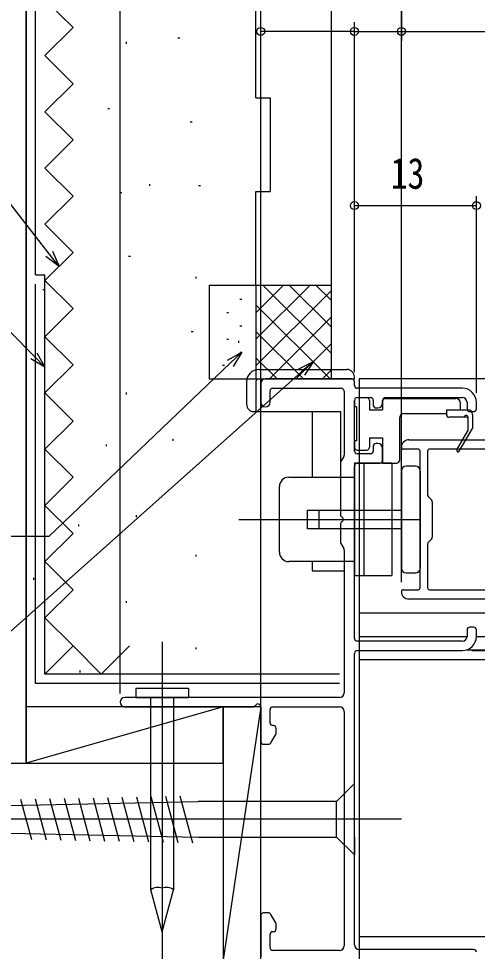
# Model space of a CAD drawing. Units: millimetres, scale not verified. Extents: x -495 to 495, y -800 to 801.
# Drawn here: x -38.8 to 10.1, y 158 to 257.6 of the extents above; entities that cross this region are included whole.
import ezdxf
from ezdxf.enums import TextEntityAlignment as Align

# ---------------------------------------------------------------- set-up
doc = ezdxf.new("R2010")
doc.units = ezdxf.units.MM
doc.header["$LTSCALE"] = 4
for name, color, linetype in [('0-2_YKK_11', 7, 'Continuous'), ('0-4_YKK_12', 2, 'Continuous'), ('0-5_YKK_13', 4, 'Continuous'), ('0-7_YKK_D', 6, 'Continuous'), ('0-9_YSS_K', 3, 'Continuous')]:
    doc.layers.add(name, color=color, linetype=linetype)
doc.styles.add('ＭＳ ゴシック', font='')
doc.styles.get('ＭＳ ゴシック').set_extended_font_data('MS Gothic')

msp = doc.modelspace()

# ---------------------------------------------------------------- linework, layer by layer
at = {"layer": '0-2_YKK_11'}
for p, q in [((-3.3, 219.12), (-12.5, 219.12)), ((-13, 218.62), (-13, 216.62)), ((-11.7, 218.12), (-4.4, 218.12)), ((-3, 218.42), (-3, 218.82)), ((8.5, 218.12), (-2.7, 218.12)), ((-12, 216.62), (-12, 217.82)), ((-4.1, 217.82), (-4.1, 210.993)), ((-2.7, 217.12), (-1.3, 217.12)), ((0.3, 217.12), (8.5, 217.12)), ((-3, 211.42), (-3, 216.82)), ((-1, 216.82), (-1, 216.32)), ((-0.7, 216.02), (-0.5, 216.02)), ((0, 216.52), (0, 216.82)), ((9, 216.62), (9, 215.92)), ((10, 215.92), (10, 216.62)), ((9.3, 215.62), (9.7, 215.62)), ((-0.5, 212.22), (-0.7, 212.22)), ((2.8, 212.615), (47.7, 212.615)), ((-1.3, 211.12), (-2.7, 211.12)), ((-1, 211.92), (-1, 211.42)), ((0, 210.42), (0, 211.72)), ((3.8, 211.615), (2.2, 211.615)), ((4, 196.815), (4, 211.415)), ((4.8, 211.415), (4.8, 206.739)), ((46, 211.615), (5, 211.615)), ((-4.5, 210.139), (-4.5, 204.578)), ((-4.14, 210.843), (-4.459, 210.289)), ((-2.7, 210.12), (-0.3, 210.12)), ((-3, 191.42), (-3, 209.82)), ((4.888, 206.527), (5.213, 206.202)), ((5.3, 205.99), (5.3, 202.239)), ((-4.5, 203.662), (-4.5, 201.7)), ((-4.459, 201.55), (-4.14, 200.997)), ((4.8, 201.49), (4.8, 196.815)), ((5.213, 202.027), (4.888, 201.702)), ((-4.1, 200.847), (-4.1, 185.62)), ((2.2, 196.615), (3.8, 196.615)), ((5, 196.615), (46, 196.615)), ((47.7, 195.615), (2.8, 195.615)), ((9, 192.32), (9, 191.62)), ((9.7, 192.62), (9.3, 192.62)), ((10, 191.62), (10, 192.32)), ((8.5, 191.12), (-2.7, 191.12)), ((-3, 158.72), (-3, 189.82)), ((-2.7, 190.12), (8.5, 190.12)), ((-4.6, 185.12), (-27.5, 185.12)), ((-27.5, 184.12), (-13.819, 184.12)), ((-13, 184.12), (-13, 180.42)), ((-12, 182.42), (-12, 183.82)), ((-11.7, 184.12), (-4.6, 184.12)), ((-4.1, 183.62), (-4.1, 158.62)), ((-11.913, 180.27), (-11.39, 181.176)), ((-11.65, 182.12), (-11.7, 182.12)), ((-11.35, 181.326), (-11.35, 181.82)), ((-12.7, 180.12), (-12.173, 180.12)), ((-13, 161.82), (-13, 157.42)), ((-12.172, 162.12), (-12.7, 162.12)), ((-11.39, 161.064), (-11.913, 161.97)), ((-11.35, 160.42), (-11.35, 160.914)), ((-12, 158.42), (-12, 159.82)), ((-11.7, 160.12), (-11.65, 160.12)), ((-4.6, 158.12), (-11.7, 158.12)), ((9.7, 158.22), (-2.5, 158.22))]:
    msp.add_line(p, q, dxfattribs=at)
for centre, radius, start, end in [((-12.5, 218.62), 0.5, 90, 180), ((-3.3, 218.82), 0.3, 0, 90), ((-11.7, 217.82), 0.3, 90, 180), ((-4.4, 217.82), 0.3, 0, 90), ((-2.7, 218.42), 0.3, 180, 270), ((8.5, 216.62), 1.5, 359.99981, 89.99981), ((-2.7, 216.82), 0.3, 90, 180), ((-1.3, 216.82), 0.3, 0, 90), ((0.3, 216.82), 0.3, 90.00117, 180.00117), ((8.5, 216.62), 0.5, 0, 90), ((-12.5, 216.62), 0.5, 180, 0), ((-0.7, 216.32), 0.3, 180, 270), ((-0.5, 216.52), 0.5, 270, 0), ((9.3, 215.92), 0.3, 180, 270), ((9.7, 215.92), 0.3, 270, 0), ((-0.7, 211.92), 0.3, 90, 180), ((-0.5, 211.72), 0.5, 360, 90), ((2.8, 211.815), 0.8, 90, 180), ((-2.7, 211.42), 0.3, 180.00029, 270.00029), ((-1.3, 211.42), 0.3, 270, 0), ((2.2, 211.815), 0.2, 180, 270), ((3.8, 211.415), 0.2, 0, 90), ((5, 211.415), 0.2, 90, 180), ((-4.2, 210.139), 0.3, 150, 180), ((-4.4, 210.993), 0.3, 330, 360), ((-2.7, 209.82), 0.3, 90, 180), ((-0.3, 210.42), 0.3, 270, 360), ((5.1, 206.739), 0.3, 180, 225), ((5, 205.99), 0.3, 0, 45), ((-4.3, 204.578), 0.2, 180, 246.42182), ((-4.5, 204.12), 0.3, 293.57818, 66.42182), ((-4.3, 203.662), 0.2, 113.57818, 180), ((5, 202.239), 0.3, 315, 0), ((-4.2, 201.7), 0.3, 180, 210), ((5.1, 201.49), 0.3, 135, 180), ((-4.4, 200.847), 0.3, 0, 30), ((2.2, 196.415), 0.2, 90, 180), ((2.8, 196.415), 0.8, 180, 270), ((3.8, 196.815), 0.2, 270, 0), ((5, 196.815), 0.2, 180, 270), ((9.3, 192.32), 0.3, 90, 180), ((9.7, 192.32), 0.3, 0, 90), ((-2.7, 191.42), 0.3, 180.00029, 270.00029), ((8.5, 191.62), 1.5, 270, 0), ((8.5, 191.62), 0.5, 270, 0), ((-2.7, 189.82), 0.3, 90, 180), ((-4.6, 185.62), 0.5, 270, 0), ((-27.5, 184.62), 0.5, 90, 270), ((-13.819, 184.42), 0.3, 270, 330), ((-13.3, 184.12), 0.3, 0, 150), ((-11.7, 183.82), 0.3, 90, 180), ((-4.6, 183.62), 0.5, 0, 90), ((-11.7, 182.42), 0.3, 180.00291, 270.00291), ((-11.65, 181.82), 0.3, 360, 90), ((-11.65, 181.326), 0.3, 330.07457, 0.05533), ((-12.7, 180.42), 0.3, 180, 270), ((-12.172, 180.42), 0.3, 269.97425, 329.9931), ((-12.7, 161.82), 0.3, 90, 180), ((-12.172, 161.82), 0.3, 29.99584, 90), ((-11.65, 160.42), 0.3, 270, 0), ((-11.65, 160.914), 0.3, 359.94447, 29.92562), ((-11.7, 159.82), 0.3, 90, 180), ((-11.7, 158.42), 0.3, 180, 270), ((-4.6, 158.62), 0.5, 270, 360), ((-2.5, 158.72), 0.5, 180, 270), ((9.7, 157.92), 0.3, 0, 90)]:
    msp.add_arc(centre, radius, start, end, dxfattribs=at)
at = {"layer": '0-4_YKK_12'}
for p, q in [((25.575, 219.12), (-2.5, 219.12)), ((-2.5, 219.12), (-2.5, 157.12)), ((23, 194.12), (-2.5, 194.12)), ((-2.5, 191.62), (9, 191.62)), ((10, 191.62), (24.14, 191.62)), ((8.964, 190.193), (24.956, 190.193)), ((25.569, 189.12), (-2.5, 189.12)), ((-2.5, 159.619), (72.663, 159.619))]:
    msp.add_line(p, q, dxfattribs=at)
at = {"layer": '0-5_YKK_13'}
for p, q in [((-13.2, 220.12), (-3.8, 220.12)), ((-13.2, 219.12), (-3, 219.12)), ((-3, 219.12), (-3, 219.32)), ((-14.5, 218.82), (-14.5, 216.42)), ((-13.5, 218.82), (-13.5, 215.62)), ((-2.7, 217.12), (-1.7, 217.12)), ((0.3, 217.02), (7.8, 217.02)), ((-3, 216.82), (-3, 216.12)), ((-2.8, 216.12), (-3, 216.12)), ((-2.8, 216.12), (-2.8, 212.52)), ((-1.4, 216.82), (-1.4, 215.82)), ((0, 216.72), (0, 215.82)), ((8.3, 215.82), (8.3, 216.52)), ((-13.7, 215.62), (-4.5, 215.62)), ((-7.5, 215.62), (-7.5, 208.623)), ((-4.5, 215.62), (-4.5, 209.32)), ((-1.4, 215.82), (0, 215.82)), ((2.3, 215.421), (6.8, 215.421)), ((6.8, 215.82), (9.1, 215.82)), ((6.8, 215.82), (6.8, 215.32)), ((9.1, 215.02), (7.1, 215.02)), ((9.1, 215.02), (9.1, 213.554)), ((9.6, 215.32), (9.6, 213.82)), ((1.8, 214.921), (1.8, 210.42)), ((7.921, 211.546), (9.1, 213.56)), ((8.18, 211.394), (9.6, 213.82)), ((-3, 212.52), (-3, 211.82)), ((-2.8, 212.52), (-3, 212.52)), ((-1.4, 212.82), (0, 212.82)), ((-1.4, 212.82), (-1.4, 211.82)), ((0, 212.82), (0, 210.12)), ((-2.7, 211.52), (-1.7, 211.52)), ((-3, 210.123), (-3, 198.123)), ((1, 210.123), (-3, 210.123)), ((-2, 210.123), (-2, 198.123)), ((0, 210.12), (1.5, 210.12)), ((1, 210.123), (1, 198.123)), ((-3, 198.62), (-3, 209.82)), ((2, 209.313), (2, 198.913)), ((3.5, 209.813), (2.5, 209.813)), ((4, 209.313), (4, 198.913)), ((-10, 208.623), (-7.536, 208.623)), ((-7.536, 208.623), (-3, 208.623)), ((-11, 200.623), (-11, 207.623)), ((-6.749, 203.113), (-6.749, 205.113)), ((1, 205.113), (2, 205.113)), ((-15.339, 204.123), (3.945, 204.123)), ((1, 203.113), (-8, 203.113)), ((2, 203.113), (1, 203.113)), ((-7.536, 199.623), (-10, 199.623)), ((-3, 199.623), (-7.536, 199.623)), ((-7.5, 199.623), (-7.5, 198.62)), ((-7.5, 198.62), (-4.1, 198.62)), ((-3, 198.123), (1, 198.123)), ((2.5, 198.413), (3.5, 198.413)), ((-23.5, 191.06), (-23.5, 155.12)), ((-20.68, 186.06), (-26.32, 186.06)), ((-26.32, 186.06), (-26.32, 185.12)), ((-20.68, 186.06), (-20.68, 185.12)), ((-26.32, 185.12), (-20.68, 185.12)), ((-24.7, 164.598), (-24.7, 185.12)), ((-22.3, 185.12), (-22.3, 164.598)), ((-38.6, 174.257), (-37.448, 169.958)), ((-37.056, 174.289), (-35.887, 169.926)), ((-35.512, 174.322), (-34.325, 169.893)), ((-33.967, 174.354), (-32.763, 169.86)), ((-32.423, 174.386), (-31.202, 169.828)), ((-30.879, 174.419), (-29.64, 169.795)), ((-29.335, 174.451), (-28.078, 169.762)), ((-27.79, 174.483), (-26.517, 169.73)), ((-26.246, 174.516), (-24.955, 169.697)), ((-24.702, 174.548), (-23.393, 169.664)), ((-23.157, 174.58), (-21.832, 169.632)), ((-21.613, 174.612), (-20.27, 169.599)), ((-4.9, 174.02), (-19.666, 174.02)), ((-4.9, 170.22), (-4.9, 174.02)), ((-3, 170.22), (-3, 174.02)), ((2, 172.12), (-58, 172.12)), ((-19.666, 170.22), (-4.9, 170.22)), ((-23.5, 160.12), (-24.7, 164.598)), ((-23.5, 164.756), (-23.5, 160.12)), ((-23.5, 160.12), (-22.3, 164.598))]:
    msp.add_line(p, q, dxfattribs=at)
for points in [[(-8, 203.113), (-8, 205.113), (1, 205.113)], [(-3, 174.02), (-3, 175.92), (-4.9, 174.02)], [(-53, 172.12), (-49.942, 173.386), (-19.666, 174.02)], [(-53, 172.12), (-49.942, 170.853), (-19.666, 170.22)], [(-3, 170.22), (-3, 168.32), (-4.9, 170.22)]]:
    msp.add_lwpolyline(points, dxfattribs=at)
for centre, radius, start, end in [((-13.2, 218.82), 1.3, 90, 180), ((-3.8, 219.32), 0.8, 0, 90), ((-13.2, 218.82), 0.3, 90, 180), ((-2.7, 216.82), 0.3, 90, 180), ((-1.7, 216.82), 0.3, 0, 90), ((0.3, 216.72), 0.3, 90, 180), ((7.8, 216.52), 0.5, 0, 90), ((-13.7, 216.42), 0.8, 180, 270), ((2.3, 214.921), 0.5, 90, 180), ((7.1, 215.32), 0.3, 180, 270), ((8.9, 215.02), 0.2, 0, 180), ((9.1, 215.32), 0.5, 0, 90), ((-2.7, 211.82), 0.3, 180, 270), ((-1.7, 211.82), 0.3, 270, 0), ((8.05, 211.47), 0.15, 149.64653, 329.64653), ((1.5, 210.42), 0.3, 270, 0), ((2.5, 209.313), 0.5, 90, 180), ((3.5, 209.313), 0.5, 0, 90), ((-10, 207.623), 1, 90, 180), ((-10, 200.623), 1, 180, 270), ((2.5, 198.913), 0.5, 180, 270), ((3.5, 198.913), 0.5, 270, 0), ((-23.964, 163.65), 1.2, 67.21414, 127.78586), ((-23.035, 163.65), 1.2, 52.21414, 112.78586)]:
    msp.add_arc(centre, radius, start, end, dxfattribs=at)
at = {"layer": '0-7_YKK_D'}
for p, q in [((-27.995, 185.553), (-27.995, 307.195)), ((-13, 217.62), (-13, 307.195)), ((-12.999, 185.12), (-12.999, 307.195)), ((-12.999, 219.593), (-12.999, 287.195)), ((2, 211.575), (2, 287.195)), ((2, 211.575), (2, 287.195)), ((2, 269.998), (2, 255.195)), ((-13, 219.62), (-13, 257.195)), ((-3, 219.82), (-3, 257.195)), ((-3, 219.82), (-3, 257.195)), ((2, 197.415), (2, 257.195)), ((-3, 256.195), (-13, 256.195)), ((-3, 256.195), (2, 256.195)), ((2, 256.195), (48, 256.195)), ((-3, 219.82), (-3, 238.615)), ((10, 217.62), (10, 238.615)), ((-3, 237.615), (10, 237.615)), ((-13, 162.32), (-13, 216.12)), ((9.5, 190.12), (103.317, 190.12)), ((9.5, 190.12), (103.317, 190.12))]:
    msp.add_line(p, q, dxfattribs=at)
for points in [[(-34.5, 231.12), (-35.544, 232.461), (-43.482, 242.653), (-97.062, 242.653)], [(-35.185, 232.741), (-34.5, 231.12), (-35.904, 232.181)], [(-36, 220.367), (-37.194, 221.577), (-44.599, 229.08), (-98.179, 229.08)], [(-15.009, 221.953), (-16.238, 220.779), (-35.588, 202.29), (-101.008, 202.29)], [(-7.369, 220.989), (-8.638, 219.858), (-45.006, 187.432), (-98.906, 187.432)], [(-36.87, 221.897), (-36, 220.367), (-37.518, 221.257)], [(-16.553, 221.108), (-15.009, 221.953), (-15.924, 220.449)], [(-8.941, 220.198), (-7.369, 220.989), (-8.335, 219.518)]]:
    msp.add_lwpolyline(points, dxfattribs=at)
for centre in [(-13, 256.195), (-3, 256.195), (-3, 256.195), (2, 256.195), (2, 256.195), (-3, 237.615), (10, 237.615)]:
    msp.add_circle(centre, 0.425, dxfattribs=at)
at = {"layer": '0-9_YSS_K'}
for p, q in [((-38, 300.392), (-38, 184.12)), ((-37, 230.22), (-37, 300.392)), ((-5.5, 277.62), (-5.5, 229.12)), ((-27.291, 254.893), (-27.291, 255.093)), ((-21.837, 255.518), (-21.637, 255.518)), ((-13.5, 249.12), (-12, 249.12)), ((-12, 249.12), (-12, 239.12)), ((-29.314, 247.991), (-29.114, 247.991)), ((-20.517, 246.539), (-20.317, 246.539)), ((-24.818, 239.707), (-24.818, 239.907)), ((-27.994, 239.012), (-27.794, 239.012)), ((-19.613, 239.74), (-19.413, 239.74)), ((-27.089, 232.213), (-26.889, 232.213)), ((-37, 230.22), (-36, 230.22)), ((-36, 187.62), (-36, 230.22)), ((-19.873, 229.817), (-19.873, 230.017)), ((-37, 186.62), (-37, 229.22)), ((-18.5, 229.12), (-5.5, 229.12)), ((-18.5, 229.12), (-18.5, 219.12)), ((-10.553, 229.12), (-13.5, 226.173)), ((-7.724, 229.12), (-13.5, 223.344)), ((-13.5, 229.12), (-13.5, 219.12)), ((-13.5, 229.12), (-5.5, 229.12)), ((-5.5, 221.844), (-12.775, 229.12)), ((-5.5, 224.673), (-9.947, 229.12)), ((-5.5, 227.501), (-7.118, 229.12)), ((-5.5, 229.12), (-5.5, 219.12)), ((-36.214, 228.667), (-36.014, 228.667)), ((-5.5, 228.516), (-13.5, 220.515)), ((-15.209, 227.61), (-15.009, 227.61)), ((-5.604, 219.12), (-13.5, 227.016)), ((-16.623, 226.196), (-16.423, 226.196)), ((-5.5, 225.687), (-12.099, 219.088)), ((-20.405, 224.16), (-20.205, 224.16)), ((-15.209, 224.781), (-15.009, 224.781)), ((-8.432, 219.12), (-13.5, 224.188)), ((-16.623, 223.367), (-16.423, 223.367)), ((-15.32, 222.961), (-15.32, 223.161)), ((-5.5, 222.859), (-9.239, 219.12)), ((-15.209, 221.953), (-15.009, 221.953)), ((-11.26, 219.12), (-13.5, 221.359)), ((-17.056, 220.581), (-16.856, 220.581)), ((-5.5, 220.031), (-6.41, 219.12)), ((-18.5, 219.12), (-5.5, 219.12)), ((-27.291, 217.454), (-27.291, 217.654)), ((-29.425, 211.926), (-29.425, 212.126)), ((-22.346, 212.509), (-22.346, 212.709)), ((-26.239, 204.361), (-26.239, 204.561)), ((-32.392, 203.386), (-32.392, 203.586)), ((-19.873, 200.147), (-19.873, 200.347)), ((-37.181, 197.674), (-37.181, 197.874)), ((-27.291, 195.202), (-27.291, 195.402)), ((-33, 190.62), (-30, 187.62)), ((-30, 187.62), (-27, 190.62)), ((-19.873, 190.257), (-19.873, 190.457)), ((-4.6, 187.62), (-36, 187.62)), ((-32.236, 187.785), (-32.236, 187.985)), ((-4.6, 186.62), (-37, 186.62)), ((-17, 184.12), (-38, 178.12)), ((-13, 184.12), (-17, 157.12))]:
    msp.add_line(p, q, dxfattribs=at)
for points in [[(-47, 300.392), (-47, 178.12), (-38, 178.12), (-38, 300.392)], [(-36, 247.62), (-33, 250.62), (-36, 253.62), (-33, 256.62), (-36, 259.62), (-33, 262.62), (-36, 265.62), (-33, 268.62), (-36, 271.62), (-33, 274.62), (-36, 277.62)], [(-13.5, 249.12), (-13.5, 259.118), (-12, 259.118)], [(-36, 241.62), (-33, 244.62), (-36, 247.62)], [(-36, 211.62), (-33, 214.62), (-36, 217.62), (-33, 220.62), (-36, 223.62), (-33, 226.62), (-36, 229.62), (-33, 232.62), (-36, 235.62), (-33, 238.62), (-36, 241.62)], [(-13.5, 229.12), (-13.5, 239.12), (-12, 239.12)], [(-36, 187.62), (-33, 190.62), (-36, 193.62), (-33, 196.62), (-36, 199.62), (-33, 202.62), (-36, 205.62), (-33, 208.62), (-36, 211.62)], [(-47, 178.12), (-17, 178.12), (-17, 73.12), (-47, 73.12)]]:
    msp.add_lwpolyline(points, dxfattribs=at)
for points in [[(-38, 178.12), (-17, 178.12), (-17, 184.12), (-38, 184.12)], [(-17, 157.12), (-13, 157.12), (-13, 184.12), (-17, 184.12)]]:
    msp.add_lwpolyline(points, close=True, dxfattribs=at)

# ---------------------------------------------------------------- texts
at = {"layer": '0-7_YKK_D', "style": 'ＭＳ ゴシック', "width": 0.8}
msp.add_text('13', height=3.299, dxfattribs=at).set_placement((0.86, 238.415), align=Align.BOTTOM_LEFT)

doc.saveas('drawing.dxf')
